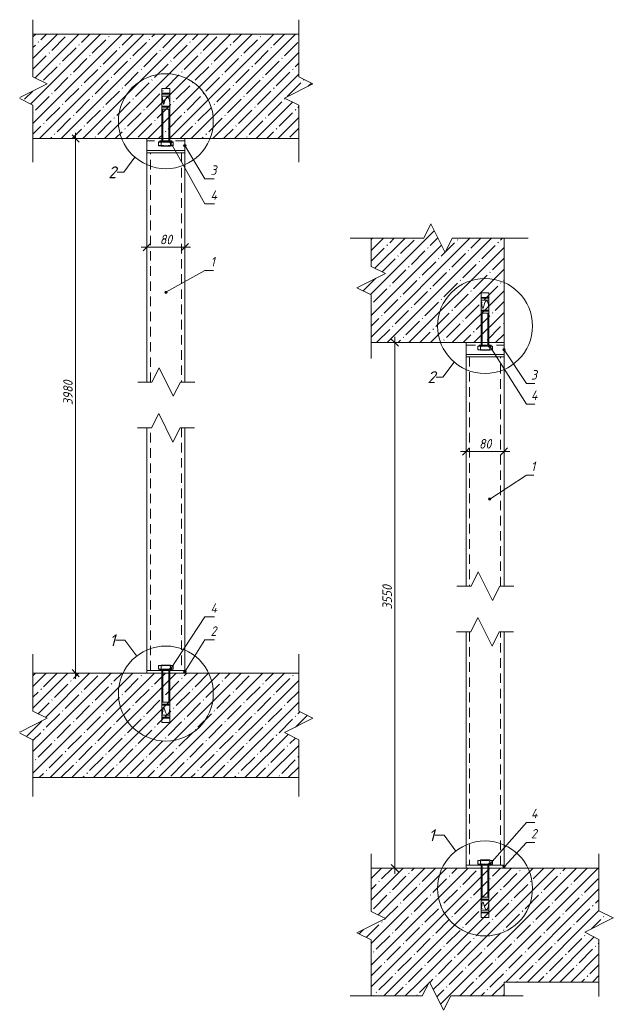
# Model space of a CAD drawing. Header units: millimetres. Extents: x -508 to 38670, y -99 to 8560.
# Drawn here: x 2580 to 3831, y 6264 to 8350 of the extents above; entities that cross this region are included whole.
import ezdxf

# ---------------------------------------------------------------- set-up
doc = ezdxf.new("R2010")
doc.units = ezdxf.units.MM
doc.linetypes.add('200_ШТРИХ_ш1п0_6_', pattern=[32, 20, -12])
for name, color, linetype, lineweight in [('A-ANNO-DIMS', 7, 'Continuous', 9), ('A-ANNO-DIMS-10', 7, 'Continuous', 9), ('A-DETL-1', 7, 'Continuous', 5), ('A-DETL-2', 7, '200_ШТРИХ_ш1п0_6_', 5), ('A-DETL-GENF-1', 7, 'Continuous', 5), ('A-FLOR-FNSH-2', 7, 'Continuous', 20), ('A-FLOR-PATT-1', 7, 'Continuous', 5), ('A-GENM', 7, 'Continuous', 9), ('A-GENM-IDEN', 7, 'Continuous', 9), ('G-ANNO-TEXT', 7, 'Continuous', 9)]:
    doc.layers.add(name, color=color, linetype=linetype, lineweight=lineweight)
doc.styles.add('ISOCPEUR_I_2', font='isocpeui.ttf', dxfattribs={"width": 0.9, "height": 20})
doc.styles.add('ISOCPEUR_I_3', font='isocpeui.ttf', dxfattribs={"height": 25})
doc.dimstyles.new('ISO-2_0_0_9К_СРЕДНИЙ_1', dxfattribs={"dimscale": 304.8, "dimtxt": 19.919624, "dimasz": 0.049213, "dimexe": 0.03937, "dimexo": 0, "dimgap": 0, "dimtad": 1, "dimdec": 0, "dimzin": 0, "dimdsep": 46, "dimtxsty": 'ISOCPEUR_I_2', "dimblk1": 'OBLIQUE', "dimblk2": 'OBLIQUE', "dimsah": 1, "dimcen": 0.09, "dimdle": 0.03937, "dimazin": 0, "dimtfac": 1, "dimtdec": 4, "dimtix": 1, "dimtmove": 0, "dimatfit": 3, "dimfxl": 1, "dimtvp": 1, "dimtolj": 1, "dimtzin": 0, "dimarcsym": 2})
pattern_1 = [(45, (4209.81, 4305), (-22.80985, 22.80985), []), (45, (4232.62, 4305), (-22.80985, 22.80985), [40.323, -8.065, 1.341, -6.723])]
pattern_2 = [(45, (4916.3, 4305), (-22.80985, 22.80985), []), (45, (4939.11, 4305), (-22.80985, 22.80985), [40.323, -8.065, 1.341, -6.723])]

# ---------------------------------------------------------------- blocks, each defined once
blk = doc.blocks.new('Фахверк_Влож_Швеллер - Швеллер_Фахверка-28275430-АР1_1_Ф-23_2 эт_')
at = {"layer": 'A-GENM'}
for p, q in [((86960, 8070), (87040, 8070)), ((86960, 7587), (86960, 8070)), ((87040, 7587), (87040, 8070))]:
    blk.add_line(p, q, dxfattribs=at)
blk = doc.blocks.new('Фахверк_Влож_Полоса верхняя - Полоса верхняя_Фахверка-25617959-АР1_1_Ф-23_2 эт_')
at = {"layer": 'A-GENM'}
for p, q in [((86960, 8075), (86960, 8100)), ((87040, 8100), (87040, 8075)), ((86960, 8070), (86960, 8075)), ((86960, 8075), (87040, 8075)), ((87040, 8075), (87040, 8070)), ((86960, 8070), (87040, 8070))]:
    blk.add_line(p, q, dxfattribs=at)
blk = doc.blocks.new('DET_L_Линия разрыва1 - М10-27046020-АР1_1_Ф-23_2 эт_')
at = {"layer": 'A-DETL-GENF-1'}
for p, q in [((86720, 8230), (86720, 8350)), ((86750, 8215), (86720, 8230)), ((86692.2, 8186.1), (86750, 8215)), ((86720, 8170), (86692.2, 8183.9)), ((86720, 8050), (86720, 8170))]:
    blk.add_line(p, q, dxfattribs=at)
blk = doc.blocks.new('DET_L_Линия разрыва1 - М10-V4-АР1_1_Ф-23_2 эт_')
at = {"layer": 'A-DETL-GENF-1'}
for p, q in [((87280, 8350), (87280, 8230)), ((87280, 8230), (87310, 8215)), ((87310, 8215), (87250, 8185)), ((87250, 8185), (87280, 8170)), ((87280, 8170), (87280, 8050))]:
    blk.add_line(p, q, dxfattribs=at)
blk = doc.blocks.new('DET_L_Линия разрыва1 - М10-27045875-АР1_1_Ф-23_2 эт_')
at = {"layer": 'A-DETL-GENF-1'}
for p, q in [((86985.7, 7617), (86970.7, 7587)), ((87015.7, 7557), (86985.7, 7617)), ((86970.7, 7587), (86940.7, 7587)), ((87030.7, 7587), (87015.7, 7557)), ((87060.7, 7587), (87030.7, 7587))]:
    blk.add_line(p, q, dxfattribs=at)
blk = doc.blocks.new('Фахверк_Влож_Швеллер - Швеллер_Фахверка-V5-АР1_1_Ф-23_2 эт_')
at = {"layer": 'A-GENM'}
for p, q in [((86960, 6979.7), (86960, 7490.7)), ((87040, 6979.7), (87040, 7490.7)), ((87040, 6979.7), (86960, 6979.7))]:
    blk.add_line(p, q, dxfattribs=at)
blk = doc.blocks.new('Фахверк_Влож_Полоса нижняя - Полоса_Фахверка-25617960-АР1_1_Ф-23_2 эт_')
at = {"layer": 'A-GENM'}
for p, q in [((86960, 6973.7), (86960, 6979.7)), ((86960, 6979.7), (87040, 6979.7)), ((87040, 6979.7), (87040, 6973.7))]:
    blk.add_line(p, q, dxfattribs=at)
blk = doc.blocks.new('DET_L_Линия разрыва1 - М10-27045885-АР1_1_Ф-23_2 эт_')
at = {"layer": 'A-DETL-GENF-1'}
for p, q in [((86970, 7490.7), (86985, 7520.7)), ((86985, 7520.7), (87015, 7460.7)), ((86940, 7490.7), (86970, 7490.7)), ((87015, 7460.7), (87030, 7490.7)), ((87030, 7490.7), (87060, 7490.7))]:
    blk.add_line(p, q, dxfattribs=at)
blk = doc.blocks.new('Фахверк_Влож_Швеллер - Швеллер_Фахверка-28622680-АР1_1_Ф-24_2 эт_')
at = {"layer": 'A-GENM'}
for p, q in [((73960, 7640), (74040, 7640)), ((73960, 7157), (73960, 7640)), ((74040, 7157), (74040, 7640))]:
    blk.add_line(p, q, dxfattribs=at)
blk = doc.blocks.new('Фахверк_Влож_Полоса верхняя - Полоса верхняя_Фахверка-25617959-АР1_1_Ф-24_2 эт_')
at = {"layer": 'A-GENM'}
for p, q in [((73960, 7645), (73960, 7670)), ((74040, 7670), (74040, 7645)), ((73960, 7640), (73960, 7645)), ((73960, 7645), (74040, 7645)), ((73960, 7640), (74040, 7640)), ((74040, 7645), (74040, 7640))]:
    blk.add_line(p, q, dxfattribs=at)
blk = doc.blocks.new('DET_L_Линия разрыва1 - М10-30319540-АР1_1_Ф-24_2 эт_')
at = {"layer": 'A-DETL-GENF-1'}
for p, q in [((73760, 7830.7), (73760, 7890)), ((73790, 7815.7), (73760, 7830.7)), ((73730, 7785.7), (73790, 7815.7)), ((73760, 7770.7), (73730, 7785.7)), ((73760, 7636.9), (73760, 7770.7))]:
    blk.add_line(p, q, dxfattribs=at)
blk = doc.blocks.new('DET_L_Линия разрыва1 - М10-30555565-АР1_1_Ф-24_2 эт_')
at = {"layer": 'A-DETL-GENF-1'}
for p, q in [((73870.8, 7890), (73885.8, 7920)), ((73885.8, 7920), (73915.8, 7860)), ((73715.8, 7890), (73870.8, 7890)), ((73915.8, 7860), (73930.8, 7890)), ((73930.8, 7890), (74090.8, 7890))]:
    blk.add_line(p, q, dxfattribs=at)
blk = doc.blocks.new('DET_L_Линия разрыва1 - М10-27045875-АР1_1_Ф-24_2 эт_')
at = {"layer": 'A-DETL-GENF-1'}
for p, q in [((73985.8, 7187), (73970.8, 7157)), ((74015.8, 7127), (73985.8, 7187)), ((73970.8, 7157), (73940.8, 7157)), ((74030.8, 7157), (74015.8, 7127)), ((74060.8, 7157), (74030.8, 7157))]:
    blk.add_line(p, q, dxfattribs=at)
blk = doc.blocks.new('Фахверк_Влож_Швеллер - Швеллер_Фахверка-V6-АР1_1_Ф-24_2 эт_')
at = {"layer": 'A-GENM'}
for p, q in [((73960, 6569.1), (73960, 7060.8)), ((74040, 6569.1), (74040, 7060.8)), ((74040, 6569.1), (73960, 6569.1))]:
    blk.add_line(p, q, dxfattribs=at)
blk = doc.blocks.new('Фахверк_Влож_Полоса нижняя - Полоса_Фахверка-25617960-АР1_1_Ф-24_2 эт_')
at = {"layer": 'A-GENM'}
for p, q in [((73960, 6563.1), (73960, 6569.1)), ((73960, 6569.1), (74040, 6569.1)), ((74040, 6569.1), (74040, 6563.1))]:
    blk.add_line(p, q, dxfattribs=at)
blk = doc.blocks.new('DET_L_Линия разрыва1 - М10-30555563-АР1_1_Ф-24_2 эт_')
at = {"layer": 'A-DETL-GENF-1'}
for p, q in [((73760, 6471.9), (73760, 6593.1)), ((73790, 6456.9), (73760, 6471.9)), ((73730, 6426.9), (73790, 6456.9)), ((73760, 6411.9), (73730, 6426.9)), ((73760, 6293.9), (73760, 6411.9))]:
    blk.add_line(p, q, dxfattribs=at)
blk = doc.blocks.new('DET_L_Линия разрыва1 - М10-27046020-АР1_1_Ф-24_2 эт_')
at = {"layer": 'A-DETL-GENF-1'}
for p, q in [((74240, 6593.1), (74240, 6473.1)), ((74240, 6473.1), (74270, 6458.1)), ((74270, 6458.1), (74210, 6428.1)), ((74210, 6428.1), (74240, 6413.1)), ((74240, 6413.1), (74240, 6293.1))]:
    blk.add_line(p, q, dxfattribs=at)
blk = doc.blocks.new('DET_L_Линия разрыва1 - М10-30555564-АР1_1_Ф-24_2 эт_')
at = {"layer": 'A-DETL-GENF-1'}
for p, q in [((73882.6, 6323.9), (73867.6, 6293.9)), ((73912.6, 6263.9), (73882.6, 6323.9)), ((73867.6, 6293.9), (73715.8, 6293.9)), ((73927.6, 6293.9), (73912.6, 6263.9)), ((74080.1, 6293.9), (73927.6, 6293.9))]:
    blk.add_line(p, q, dxfattribs=at)
blk = doc.blocks.new('DET_L_Линия разрыва1 - М10-27045885-АР1_1_Ф-24_2 эт_')
at = {"layer": 'A-DETL-GENF-1'}
for p, q in [((73970, 7060.8), (73985, 7090.8)), ((73985, 7090.8), (74015, 7030.8)), ((73940, 7060.8), (73970, 7060.8)), ((74015, 7030.8), (74030, 7060.8)), ((74030, 7060.8), (74060, 7060.8))]:
    blk.add_line(p, q, dxfattribs=at)
blk = doc.blocks.new('DIMBLOCK33-АР1_1_Ф-23_2 эт_')
at = {"layer": 'A-ANNO-DIMS-10'}
for p, q in [((2708.4, 8100), (2685.7, 8100)), ((2697.7, 8112), (2697.7, 6961.7)), ((2697.7, 8100), (2708.4, 8100)), ((2708.4, 6973.7), (2685.7, 6973.7)), ((2697.7, 6973.7), (2708.4, 6973.7))]:
    blk.add_line(p, q, dxfattribs=at)
at = {"layer": 'A-ANNO-DIMS-10', "lineweight": 20}
for p, q in [((2697.7, 8100), (2690.2, 8107.5)), ((2697.7, 8100), (2705.2, 8092.5)), ((2697.7, 6973.7), (2690.2, 6981.2)), ((2697.7, 6973.7), (2705.2, 6966.2))]:
    blk.add_line(p, q, dxfattribs=at)
at = {"layer": 'A-ANNO-DIMS-10', "color": 0, "insert": (2671.6, 7538.4), "char_height": 20, "width": 60.678, "attachment_point": 1, "rotation": 90, "line_spacing_factor": 1.149209, "style": 'ISOCPEUR_I_2'}
blk.add_mtext('3980', dxfattribs=at)
blk = doc.blocks.new('_Oblique')
at = {"color": 0, "linetype": 'ByBlock', "lineweight": -2}
blk.add_line((-0.5, -0.5), (0.5, 0.5), dxfattribs=at)
blk = doc.blocks.new('DIMBLOCK34-АР1_1_Ф-23_2 эт_')
at = {"layer": 'A-ANNO-DIMS-10'}
for p, q in [((2835.9, 7871.2), (2939.9, 7871.2)), ((2847.9, 7881.8), (2847.9, 7859.2)), ((2847.9, 7871.2), (2847.9, 7881.8)), ((2927.9, 7881.8), (2927.9, 7859.2)), ((2927.9, 7871.2), (2927.9, 7881.8))]:
    blk.add_line(p, q, dxfattribs=at)
at = {"layer": 'A-ANNO-DIMS-10', "lineweight": 20}
for p, q in [((2847.9, 7871.2), (2840.4, 7863.7)), ((2847.9, 7871.2), (2855.4, 7878.7)), ((2927.9, 7871.2), (2920.4, 7863.7)), ((2927.9, 7871.2), (2935.4, 7878.7))]:
    blk.add_line(p, q, dxfattribs=at)
at = {"layer": 'A-ANNO-DIMS-10', "color": 0, "insert": (2875.3, 7897.3), "char_height": 20, "width": 30.339, "attachment_point": 1, "line_spacing_factor": 1.149209, "style": 'ISOCPEUR_I_2'}
blk.add_mtext('80', dxfattribs=at)
blk = doc.blocks.new('DIMBLOCK35-АР1_1_Ф-24_2 эт_')
at = {"layer": 'A-ANNO-DIMS-10', "lineweight": 20}
for p, q in [((3370.4, 7670), (3362.9, 7677.5)), ((3370.4, 7670), (3377.9, 7662.5)), ((3370.4, 6563.1), (3362.9, 6570.6)), ((3370.4, 6563.1), (3377.9, 6555.6))]:
    blk.add_line(p, q, dxfattribs=at)
at = {"layer": 'A-ANNO-DIMS-10'}
for p, q in [((3370.4, 7682), (3370.4, 6551.1)), ((3381, 7670), (3358.4, 7670)), ((3370.4, 7670), (3381, 7670)), ((3381, 6563.1), (3358.4, 6563.1)), ((3370.4, 6563.1), (3381, 6563.1))]:
    blk.add_line(p, q, dxfattribs=at)
at = {"layer": 'A-ANNO-DIMS-10', "color": 0, "insert": (3344.2, 7108.1), "char_height": 20, "width": 60.678, "attachment_point": 1, "rotation": 90, "line_spacing_factor": 1.149209, "style": 'ISOCPEUR_I_2'}
blk.add_mtext('3550', dxfattribs=at)
blk = doc.blocks.new('DIMBLOCK36-АР1_1_Ф-24_2 эт_')
at = {"layer": 'A-ANNO-DIMS-10'}
for p, q in [((3520.5, 7451.4), (3520.5, 7428.8)), ((3520.5, 7440.8), (3520.5, 7451.4)), ((3600.5, 7451.4), (3600.5, 7428.8)), ((3600.5, 7440.8), (3600.5, 7451.4)), ((3508.5, 7440.8), (3612.5, 7440.8))]:
    blk.add_line(p, q, dxfattribs=at)
at = {"layer": 'A-ANNO-DIMS-10', "lineweight": 20}
for p, q in [((3520.5, 7440.8), (3528, 7448.3)), ((3600.5, 7440.8), (3608, 7448.3)), ((3520.5, 7440.8), (3513, 7433.3)), ((3600.5, 7440.8), (3593, 7433.3))]:
    blk.add_line(p, q, dxfattribs=at)
at = {"layer": 'A-ANNO-DIMS-10', "color": 0, "insert": (3547.9, 7466.9), "char_height": 20, "width": 30.339, "attachment_point": 1, "line_spacing_factor": 1.149209, "style": 'ISOCPEUR_I_2'}
blk.add_mtext('80', dxfattribs=at)

msp = doc.modelspace()

# ---------------------------------------------------------------- hatches: boundary and pattern name
at = {"layer": 'A-FLOR-PATT-1'}
h = msp.add_hatch(dxfattribs=at)
h.set_pattern_fill('FP_3', color=256, style=0, pattern_type=2)
h.set_pattern_definition(pattern_1)
h.paths.add_polyline_path([(3167.9, 8100), (3167.9, 8170), (3137.9, 8185), (3197.9, 8215), (3167.9, 8230), (3167.9, 8320), (2607.9, 8320), (2607.9, 8230), (2637.9, 8215), (2580.1, 8186.1), (2580.1, 8183.9), (2607.9, 8170), (2607.9, 8100), (3121.2, 8100)], flags=0)
h = msp.add_hatch(dxfattribs=at)
h.set_pattern_fill('FP_4', color=256, style=0, pattern_type=2)
h.set_pattern_definition(pattern_2)
h.paths.add_polyline_path([(3600.5, 7670), (3600.5, 7890), (3491.3, 7890), (3476.3, 7860), (3446.3, 7920), (3431.3, 7890), (3320.5, 7890), (3320.5, 7830.7), (3350.5, 7815.7), (3290.5, 7785.7), (3320.5, 7770.7), (3320.5, 7670), (3491.3, 7670)], flags=0)
h = msp.add_hatch(dxfattribs=at)
h.set_pattern_fill('FP_3', color=256, style=0, pattern_type=2)
h.set_pattern_definition(pattern_1)
h.paths.add_polyline_path([(2607.9, 6753.7), (3167.9, 6753.7), (3167.9, 6833.7), (3137.9, 6848.7), (3197.9, 6878.7), (3167.9, 6893.7), (3167.9, 6973.7), (2607.9, 6973.7), (2607.9, 6893.7), (2637.9, 6878.7), (2580.1, 6849.8), (2580.1, 6847.6), (2607.9, 6833.7), (2607.9, 6760.9)], flags=0)
h = msp.add_hatch(dxfattribs=at)
h.set_pattern_fill('FP_4', color=256, style=0, pattern_type=2)
h.set_pattern_definition(pattern_2)
h.paths.add_polyline_path([(3442.7, 6323.1), (3443.1, 6323.9), (3443.6, 6323.1), (3800.5, 6323.1), (3800.5, 6413.1), (3770.5, 6428.1), (3830.5, 6458.1), (3800.5, 6473.1), (3800.5, 6563.1), (3320.5, 6563.1), (3320.5, 6471.9), (3350.5, 6456.9), (3290.5, 6426.9), (3320.5, 6411.9), (3320.5, 6323.1), (3428.1, 6323.1)], flags=0)
h = msp.add_hatch(dxfattribs=at)
h.set_pattern_fill('FP_4', color=256, style=0, pattern_type=2)
h.set_pattern_definition(pattern_2)
h.paths.add_polyline_path([(3473.1, 6263.9), (3488.1, 6293.9), (3600.5, 6293.9), (3600.5, 6323.1), (3443.6, 6323.1), (3459.7, 6290.8)], flags=0)
h.paths.add_polyline_path([(3387.3, 6293.9), (3428.1, 6293.9), (3442.7, 6323.1), (3320.5, 6323.1), (3320.5, 6293.9)], flags=0)
at = {"layer": 'A-GENM-IDEN'}
h = msp.add_hatch(color=256, dxfattribs=at)
edge = h.paths.add_edge_path(flags=0)
edge.add_arc((2897.9, 8092.5), 2.5, 0, 360)
h = msp.add_hatch(color=256, dxfattribs=at)
edge = h.paths.add_edge_path(flags=0)
edge.add_arc((2927.9, 8085), 2.5, 0, 360)
h = msp.add_hatch(color=256, dxfattribs=at)
edge = h.paths.add_edge_path(flags=0)
edge.add_arc((2887.9, 7776), 2.5, 0, 360)
h = msp.add_hatch(color=256, dxfattribs=at)
edge = h.paths.add_edge_path(flags=0)
edge.add_arc((3570.5, 7662.5), 2.5, 0, 360)
h = msp.add_hatch(color=256, dxfattribs=at)
edge = h.paths.add_edge_path(flags=0)
edge.add_arc((3600.5, 7655), 2.5, 0, 360)
h = msp.add_hatch(color=256, dxfattribs=at)
edge = h.paths.add_edge_path(flags=0)
edge.add_arc((3570.5, 7340.5), 2.5, 0, 360)
h = msp.add_hatch(color=256, dxfattribs=at)
edge = h.paths.add_edge_path(flags=0)
edge.add_arc((2897.9, 6982.2), 2.5, 0, 360)
h = msp.add_hatch(color=256, dxfattribs=at)
edge = h.paths.add_edge_path(flags=0)
edge.add_arc((2927.9, 6976.7), 2.5, 0, 360)
h = msp.add_hatch(color=256, dxfattribs=at)
edge = h.paths.add_edge_path(flags=0)
edge.add_arc((3570.5, 6571.6), 2.5, 0, 360)
h = msp.add_hatch(color=256, dxfattribs=at)
edge = h.paths.add_edge_path(flags=0)
edge.add_arc((3600.5, 6566.1), 2.5, 0, 360)

# ---------------------------------------------------------------- linework, layer by layer
at = {"layer": 'A-DETL-1'}
for p, q in [((2896.2, 8205), (2879.6, 8205)), ((2879.6, 8205), (2896.2, 8205)), ((2879.6, 8095), (2879.6, 8205)), ((2896.2, 8205), (2896.2, 8095)), ((2879.6, 8193.4), (2896.2, 8193.4)), ((2879.6, 8189.2), (2896.2, 8189.2)), ((2880.6, 8195.4), (2895.2, 8195.4)), ((2879.6, 8168.3), (2896.2, 8168.3)), ((2879.6, 8166.2), (2896.2, 8166.2)), ((2879.6, 8162.1), (2896.2, 8162.1)), ((2881.7, 8166.2), (2881.7, 8168.3)), ((2881.7, 8095), (2881.7, 8162.1)), ((2881.8, 8166.2), (2881.8, 8168.3)), ((2894.1, 8095), (2894.1, 8162.1)), ((2875.2, 8093.6), (2875.2, 8095)), ((2900.6, 8095), (2875.2, 8095)), ((2882.4, 8095), (2884.4, 8095)), ((2900.6, 8095), (2900.6, 8093.6)), ((2878, 8093.6), (2872.5, 8092.8)), ((2872.5, 8092.8), (2872.5, 8084.6)), ((2872.5, 8084.6), (2878, 8083.8)), ((2900.6, 8093.6), (2875.2, 8093.6)), ((2878, 8083.8), (2878, 8093.6)), ((2897.8, 8093.6), (2878, 8093.6)), ((2897.8, 8083.8), (2878, 8083.8)), ((2903.3, 8092.8), (2897.8, 8093.6)), ((2897.8, 8093.6), (2897.8, 8083.8)), ((2897.8, 8083.8), (2903.3, 8084.6)), ((2903.3, 8084.6), (2903.3, 8092.8)), ((3568.8, 7775), (3552.3, 7775)), ((3552.3, 7775), (3568.8, 7775)), ((3552.3, 7665), (3552.3, 7775)), ((3552.3, 7763.4), (3568.8, 7763.4)), ((3553.2, 7765.4), (3567.8, 7765.4)), ((3568.8, 7775), (3568.8, 7665)), ((3552.3, 7759.2), (3568.8, 7759.2)), ((3552.3, 7738.3), (3568.8, 7738.3)), ((3552.3, 7736.2), (3568.8, 7736.2)), ((3552.3, 7732.1), (3568.8, 7732.1)), ((3554.3, 7736.2), (3554.3, 7738.3)), ((3554.4, 7736.2), (3554.4, 7738.3)), ((3554.4, 7665), (3554.4, 7732.1)), ((3566.7, 7665), (3566.7, 7732.1)), ((3550.6, 7663.6), (3545.1, 7662.8)), ((3545.1, 7662.8), (3545.1, 7654.6)), ((3547.9, 7663.6), (3547.9, 7665)), ((3573.2, 7665), (3547.9, 7665)), ((3573.2, 7663.6), (3547.9, 7663.6)), ((3550.6, 7653.8), (3550.6, 7663.6)), ((3570.4, 7663.6), (3550.6, 7663.6)), ((3555, 7665), (3557, 7665)), ((3575.9, 7662.8), (3570.4, 7663.6)), ((3570.4, 7663.6), (3570.4, 7653.8)), ((3573.2, 7665), (3573.2, 7663.6)), ((3575.9, 7654.6), (3575.9, 7662.8)), ((3545.1, 7654.6), (3550.6, 7653.8)), ((3570.4, 7653.8), (3550.6, 7653.8)), ((3570.4, 7653.8), (3575.9, 7654.6)), ((2872.5, 6990.1), (2878, 6990.9)), ((2872.5, 6981.9), (2872.5, 6990.1)), ((2897.8, 6990.9), (2878, 6990.9)), ((2878, 6990.9), (2878, 6981.1)), ((2897.8, 6990.9), (2903.3, 6990.1)), ((2897.8, 6981.1), (2897.8, 6990.9)), ((2903.3, 6990.1), (2903.3, 6981.9)), ((2878, 6981.1), (2872.5, 6981.9)), ((2900.6, 6981.1), (2875.2, 6981.1)), ((2875.2, 6981.1), (2875.2, 6979.7)), ((2900.6, 6979.7), (2875.2, 6979.7)), ((2897.8, 6981.1), (2878, 6981.1)), ((2879.6, 6979.7), (2879.6, 6869.7)), ((2881.7, 6979.7), (2881.7, 6912.6)), ((2882.4, 6979.7), (2884.4, 6979.7)), ((2894.1, 6979.7), (2894.1, 6912.6)), ((2896.2, 6869.7), (2896.2, 6979.7)), ((2903.3, 6981.9), (2897.8, 6981.1)), ((2900.6, 6979.7), (2900.6, 6981.1)), ((2879.6, 6912.6), (2896.2, 6912.6)), ((2879.6, 6908.5), (2896.2, 6908.5)), ((2879.6, 6906.4), (2896.2, 6906.4)), ((2881.7, 6908.5), (2881.7, 6906.4)), ((2881.8, 6908.5), (2881.8, 6906.4)), ((2879.6, 6885.5), (2896.2, 6885.5)), ((2879.6, 6881.4), (2896.2, 6881.4)), ((2896.2, 6869.7), (2879.6, 6869.7)), ((2879.6, 6869.7), (2896.2, 6869.7)), ((2880.6, 6879.3), (2895.2, 6879.3)), ((3545.1, 6579.5), (3550.6, 6580.2)), ((3545.1, 6571.3), (3545.1, 6579.5)), ((3550.6, 6570.5), (3545.1, 6571.3)), ((3570.4, 6580.3), (3550.6, 6580.3)), ((3550.6, 6580.3), (3550.6, 6570.5)), ((3570.4, 6570.5), (3570.4, 6580.3)), ((3570.4, 6580.2), (3575.9, 6579.5)), ((3575.9, 6571.3), (3570.4, 6570.5)), ((3575.9, 6579.5), (3575.9, 6571.3)), ((3573.2, 6570.5), (3547.9, 6570.5)), ((3547.9, 6570.5), (3547.9, 6569.1)), ((3573.2, 6569.1), (3547.9, 6569.1)), ((3570.4, 6570.5), (3550.6, 6570.5)), ((3552.3, 6569.1), (3552.3, 6459.1)), ((3554.4, 6569.1), (3554.4, 6502)), ((3555, 6569.1), (3557, 6569.1)), ((3566.7, 6569.1), (3566.7, 6502)), ((3568.8, 6459.1), (3568.8, 6569.1)), ((3573.2, 6569.1), (3573.2, 6570.5)), ((3552.3, 6502), (3568.8, 6502)), ((3552.3, 6497.9), (3568.8, 6497.9)), ((3552.3, 6495.8), (3568.8, 6495.8)), ((3554.3, 6497.9), (3554.3, 6495.8)), ((3554.4, 6497.9), (3554.4, 6495.8)), ((3552.3, 6474.9), (3568.8, 6474.9)), ((3552.3, 6470.7), (3568.8, 6470.7)), ((3553.2, 6468.7), (3567.8, 6468.7)), ((3568.8, 6459.1), (3552.3, 6459.1)), ((3552.3, 6459.1), (3568.8, 6459.1))]:
    msp.add_line(p, q, dxfattribs=at)
for centre in [(2887.9, 8136.4), (3560.5, 7705), (2887.9, 6930.9), (3560.5, 6520.3)]:
    msp.add_circle(centre, 100, dxfattribs=at)
for centre, radius, start, end in [((2880.8, 8194.1), 1.38, 98.7234, 149.1005), ((2895, 8194.1), 1.38, 30.8995, 81.2766), ((2875.6, 8088.3), 4.23, 56.0803, 137.7236), ((2875.6, 8089.1), 4.23, 222.2764, 303.9197), ((2887.9, 8049.8), 42.8, 76.6145, 103.3855), ((2887.9, 8127.5), 42.8, 256.6145, 283.3855), ((2900.2, 8088.3), 4.23, 42.2764, 123.9197), ((2900.2, 8089.1), 4.23, 236.0803, 317.7236), ((3553.4, 7764.1), 1.38, 98.7234, 149.1005), ((3567.6, 7764.1), 1.38, 30.8995, 81.2766), ((3548.2, 7658.3), 4.23, 56.0803, 137.7236), ((3548.2, 7659.1), 4.23, 222.2764, 303.9197), ((3560.5, 7619.8), 42.8, 76.6145, 103.3855), ((3572.8, 7658.3), 4.23, 42.2764, 123.9197), ((3572.8, 7659.1), 4.23, 236.0803, 317.7236), ((3560.5, 7697.5), 42.8, 256.6145, 283.3855), ((2875.6, 6985.6), 4.23, 56.0803, 137.7236), ((2887.9, 6947.2), 42.8, 76.6145, 103.3855), ((2900.2, 6985.6), 4.23, 42.2764, 123.9197), ((2875.6, 6986.4), 4.23, 222.2764, 303.9197), ((2887.9, 7024.9), 42.8, 256.6145, 283.3855), ((2900.2, 6986.4), 4.23, 236.0803, 317.7236), ((2880.8, 6880.6), 1.38, 210.8995, 261.2766), ((2895, 6880.6), 1.38, 278.7234, 329.1005), ((3548.2, 6575), 4.23, 56.0803, 137.7236), ((3548.2, 6575.8), 4.23, 222.2764, 303.9197), ((3560.5, 6536.5), 42.8, 76.6145, 103.3855), ((3560.5, 6614.2), 42.8, 256.6145, 283.3855), ((3572.8, 6575), 4.23, 42.2764, 123.9197), ((3572.8, 6575.8), 4.23, 236.0803, 317.7236), ((3553.4, 6470), 1.38, 210.8995, 261.2766), ((3567.6, 6470), 1.38, 278.7234, 329.1005)]:
    msp.add_arc(centre, radius, start, end, dxfattribs=at)
for points in [[(2879.6, 8189.2), (2880.8, 8184.5), (2883.3, 8159), (2887, 8196.5), (2896.2, 8184.5), (2896.2, 8173.5)], [(3552.3, 7759.2), (3553.4, 7754.5), (3555.9, 7729), (3559.7, 7766.5), (3568.8, 7754.5), (3568.8, 7743.5)], [(2879.6, 6885.5), (2880.8, 6890.2), (2883.3, 6915.7), (2887, 6878.2), (2896.2, 6890.2), (2896.2, 6901.2)], [(3552.3, 6474.9), (3553.4, 6479.6), (3555.9, 6505), (3559.7, 6467.6), (3568.8, 6479.5), (3568.8, 6490.5)]]:
    msp.add_open_spline(points, degree=3, knots=[3.947128, 3.947128, 3.947128, 3.947128, 10.095996, 20.129437, 28.583816, 28.583816, 28.583816, 28.583816], dxfattribs=at)
at = {"layer": 'A-DETL-2'}
for p, q in [((2927.9, 8095), (2847.9, 8095)), ((2855.3, 7587), (2855.3, 8070)), ((2920.5, 8070), (2920.5, 7587)), ((3520.5, 7665), (3600.5, 7665)), ((3527.9, 7640), (3527.9, 7157)), ((3593.1, 7157), (3593.1, 7640)), ((2855.3, 6979.7), (2855.3, 7490.7)), ((2920.5, 7490.7), (2920.5, 6979.7)), ((3527.9, 7060.8), (3527.9, 6569.1)), ((3593.1, 6569.1), (3593.1, 7060.8))]:
    msp.add_line(p, q, dxfattribs=at)
at = {"layer": 'A-FLOR-FNSH-2'}
for p, q in [((3167.9, 8320), (2607.9, 8320)), ((2607.9, 8100), (3167.9, 8100)), ((3600.5, 7670), (3600.5, 7890)), ((3320.5, 7670), (3600.5, 7670)), ((3167.9, 6973.7), (2607.9, 6973.7)), ((2607.9, 6753.7), (3167.9, 6753.7)), ((3800.5, 6563.1), (3320.5, 6563.1)), ((3600.5, 6323.1), (3800.5, 6323.1)), ((3600.5, 6293.9), (3600.5, 6323.1))]:
    msp.add_line(p, q, dxfattribs=at)
at = {"layer": 'A-GENM-IDEN'}
for p, q in [((2897.9, 8092.5), (2970.3, 7962.1)), ((2927.9, 8085), (2970.3, 8014.8)), ((2970.3, 8014.8), (2989.8, 8014.8)), ((2970.3, 7962.1), (2990.2, 7962.1)), ((2887.9, 7776), (2970.3, 7821.9)), ((2970.3, 7821.9), (2988.4, 7821.9)), ((3570.5, 7662.5), (3647.8, 7540.6)), ((3600.5, 7655), (3647.8, 7583.6)), ((3647.8, 7583.6), (3665.1, 7583.6)), ((3647.8, 7540.6), (3665.4, 7540.6)), ((3570.5, 7340.5), (3647.9, 7390.8)), ((3647.9, 7390.8), (3663.6, 7390.8)), ((2897.9, 6982.2), (2970.3, 7092.5)), ((2970.3, 7092.5), (2990.2, 7092.5)), ((2927.9, 6976.7), (2970.3, 7043.8)), ((2970.3, 7043.8), (2990.1, 7043.8)), ((3570.5, 6571.6), (3647.9, 6659.6)), ((3647.9, 6659.6), (3665.4, 6659.6)), ((3600.5, 6566.1), (3647.9, 6617.1)), ((3647.9, 6617.1), (3665.4, 6617.1))]:
    msp.add_line(p, q, dxfattribs=at)
for centre in [(2897.9, 8092.5), (2927.9, 8085), (2887.9, 7776), (3570.5, 7662.5), (3600.5, 7655), (3570.5, 7340.5), (2897.9, 6982.2), (2927.9, 6976.7), (3570.5, 6571.6), (3600.5, 6566.1)]:
    msp.add_circle(centre, 2.5, dxfattribs=at)
at = {"layer": 'G-ANNO-TEXT'}
for p, q in [((2822.6, 8060.5), (2799.1, 8028.8)), ((2799.1, 8028.8), (2785, 8028.8)), ((3495.2, 7629.1), (3471.8, 7597.4)), ((3471.8, 7597.4), (3457.6, 7597.4)), ((2801.7, 7043.1), (2782.2, 7043.1)), ((2826.6, 7009.3), (2801.7, 7043.1)), ((3474.3, 6632.4), (3454.9, 6632.4)), ((3499.2, 6598.6), (3474.3, 6632.4))]:
    msp.add_line(p, q, dxfattribs=at)

# ---------------------------------------------------------------- block references
at = {"layer": 'A-DETL-GENF-1'}
for name, p in [('DET_L_Линия разрыва1 - М10-27046020-АР1_1_Ф-23_2 эт_', (-84112.1, 0)), ('DET_L_Линия разрыва1 - М10-V4-АР1_1_Ф-23_2 эт_', (-84112.1, 0)), ('DET_L_Линия разрыва1 - М10-30555565-АР1_1_Ф-24_2 эт_', (-70439.5, 0)), ('DET_L_Линия разрыва1 - М10-30319540-АР1_1_Ф-24_2 эт_', (-70439.5, 0)), ('DET_L_Линия разрыва1 - М10-27045875-АР1_1_Ф-23_2 эт_', (-84112.1, 0)), ('DET_L_Линия разрыва1 - М10-27045885-АР1_1_Ф-23_2 эт_', (-84112.1, 0)), ('DET_L_Линия разрыва1 - М10-27045875-АР1_1_Ф-24_2 эт_', (-70439.5, 0)), ('DET_L_Линия разрыва1 - М10-27045885-АР1_1_Ф-24_2 эт_', (-70439.5, 0)), ('DET_L_Линия разрыва1 - М10-27046020-АР1_1_Ф-23_2 эт_', (-84112.1, -1336.3)), ('DET_L_Линия разрыва1 - М10-V4-АР1_1_Ф-23_2 эт_', (-84112.1, -1336.3)), ('DET_L_Линия разрыва1 - М10-30555563-АР1_1_Ф-24_2 эт_', (-70439.5, 0)), ('DET_L_Линия разрыва1 - М10-27046020-АР1_1_Ф-24_2 эт_', (-70439.5, 0)), ('DET_L_Линия разрыва1 - М10-30555564-АР1_1_Ф-24_2 эт_', (-70439.5, 0))]:
    msp.add_blockref(name, p, dxfattribs=at)
at = {"layer": 'A-GENM'}
for name, p in [('Фахверк_Влож_Полоса верхняя - Полоса верхняя_Фахверка-25617959-АР1_1_Ф-23_2 эт_', (-84112.1, 0)), ('Фахверк_Влож_Швеллер - Швеллер_Фахверка-28275430-АР1_1_Ф-23_2 эт_', (-84112.1, 0)), ('Фахверк_Влож_Полоса верхняя - Полоса верхняя_Фахверка-25617959-АР1_1_Ф-24_2 эт_', (-70439.5, 0)), ('Фахверк_Влож_Швеллер - Швеллер_Фахверка-28622680-АР1_1_Ф-24_2 эт_', (-70439.5, 0)), ('Фахверк_Влож_Швеллер - Швеллер_Фахверка-V5-АР1_1_Ф-23_2 эт_', (-84112.1, 0)), ('Фахверк_Влож_Швеллер - Швеллер_Фахверка-V6-АР1_1_Ф-24_2 эт_', (-70439.5, 0)), ('Фахверк_Влож_Полоса нижняя - Полоса_Фахверка-25617960-АР1_1_Ф-23_2 эт_', (-84112.1, 0)), ('Фахверк_Влож_Полоса нижняя - Полоса_Фахверка-25617960-АР1_1_Ф-24_2 эт_', (-70439.5, 0))]:
    msp.add_blockref(name, p, dxfattribs=at)

# ---------------------------------------------------------------- texts
at = {"layer": 'A-GENM-IDEN', "char_height": 20, "attachment_point": 1, "style": 'ISOCPEUR_I_2'}
for s, insert, width in [('\\fISOCPEUR|b0|i1|c204|p34|;\\W.9;3', (2982.1, 8043.4), 15.873), ('\\fISOCPEUR|b0|i1|c204|p34|;\\W.9;4', (2982.1, 7990.7), 18.759), ('\\fISOCPEUR|b0|i1|c204|p34|;\\W.9;1', (2982.1, 7850.6), 11.544), ('\\fISOCPEUR|b0|i1|c204|p34|;\\W.9;3', (3657.3, 7612.2), 15.873), ('\\fISOCPEUR|b0|i1|c204|p34|;\\W.9;4', (3657.3, 7569.2), 18.759), ('\\fISOCPEUR|b0|i1|c204|p34|;\\W.9;1', (3657.3, 7419.4), 11.544), ('\\fISOCPEUR|b0|i1|c204|p34|;\\W.9;4', (2982.1, 7121.1), 18.759), ('\\fISOCPEUR|b0|i1|c204|p34|;\\W.9;2', (2982.1, 7072.4), 15.873), ('\\fISOCPEUR|b0|i1|c204|p34|;\\W.9;4', (3657.3, 6688.2), 18.759), ('\\fISOCPEUR|b0|i1|c204|p34|;\\W.9;2', (3657.3, 6645.7), 15.873)]:
    msp.add_mtext(s, dxfattribs=dict(at, insert=insert, width=width))
at = {"layer": 'G-ANNO-TEXT', "char_height": 25, "attachment_point": 1, "style": 'ISOCPEUR_I_3'}
for s, insert, width in [('\\fISOCPEUR|b0|i1|c204|p34|;2', (2766.4, 8041.3), 22.447), ('\\fISOCPEUR|b0|i1|c204|p34|;2', (3439.1, 7609.9), 22.447), ('\\fISOCPEUR|b0|i1|c204|p34|;1', (2769, 7055.6), 16.034), ('\\fISOCPEUR|b0|i1|c204|p34|;1', (3441.6, 6644.9), 16.034)]:
    msp.add_mtext(s, dxfattribs=dict(at, insert=insert, width=width))

# ---------------------------------------------------------------- dimensions: what is measured, and where the dimension line sits
at = {"layer": 'A-ANNO-DIMS'}
for base, p1, p2, override, picture, middle in [((2697.7, 6973.7), (2708.4, 8100), (2708.4, 6973.7), {"dimpost": '<>', "dimfxl": 1126.295838}, 'DIMBLOCK33-АР1_1_Ф-23_2 эт_', (2687.7, 7536.9)), ((3370.4, 6563.1), (3381, 7670), (3381, 6563.1), {"dimpost": '<>', "dimfxl": 1106.923108}, 'DIMBLOCK35-АР1_1_Ф-24_2 эт_', (3360.2, 7116.5))]:
    dim = msp.add_linear_dim(base=base, p1=p1, p2=p2, angle=90, dimstyle='ISO-2_0_0_9К_СРЕДНИЙ_1', override=override, dxfattribs=at)
    dim.commit()
    dim.dimension.update_dxf_attribs({"geometry": picture, "text_midpoint": middle})
for base, p1, p2, picture, middle in [((2927.9, 7871.2), (2847.9, 7881.8), (2927.9, 7881.8), 'DIMBLOCK34-АР1_1_Ф-23_2 эт_', (2887.9, 7881.2)), ((3600.5, 7440.8), (3520.5, 7451.4), (3600.5, 7451.4), 'DIMBLOCK36-АР1_1_Ф-24_2 эт_', (3560.5, 7450.8))]:
    dim = msp.add_linear_dim(base=base, p1=p1, p2=p2, dimstyle='ISO-2_0_0_9К_СРЕДНИЙ_1', override={"dimpost": '<>', "dimfxl": 80}, dxfattribs=at)
    dim.commit()
    dim.dimension.update_dxf_attribs({"geometry": picture, "text_midpoint": middle})

doc.saveas('drawing.dxf')
